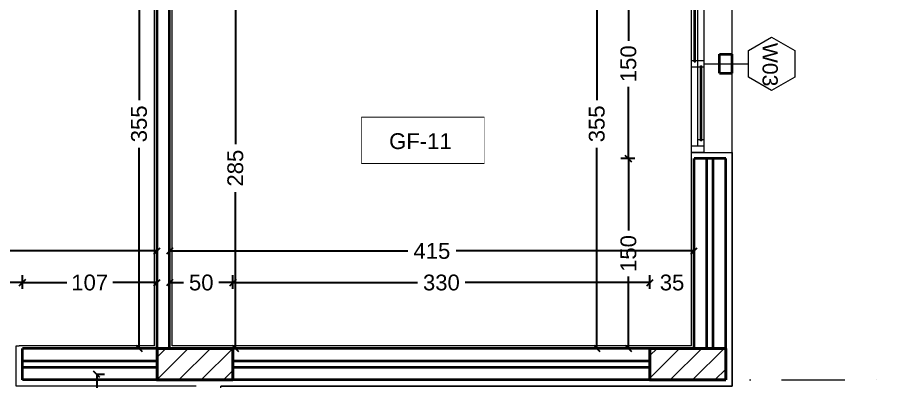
# Model space of a CAD drawing. Header units: inches. Extents: x -580639 to 179052, y 0 to 152898.
# Drawn here: x -331508 to -324516, y 126378 to 129245 of the extents above; entities that cross this region are included whole.
import ezdxf
from ezdxf.enums import TextEntityAlignment as Align

# ---------------------------------------------------------------- set-up
doc = ezdxf.new("R2010")
doc.units = ezdxf.units.IN
doc.header["$LTSCALE"] = 500
doc.header["$MEASUREMENT"] = 0
doc.set_wipeout_variables(frame=1)
doc.linetypes.add('DASHDOTX2', pattern=[2, 1, -0.5, 0, -0.5])
for name, color, linetype, lineweight in [('A-0.2', 61, 'Continuous', 20), ('A-wall', 52, 'Continuous', 35), ('col', 4, 'Continuous', 40), ('DIM', 8, 'Continuous', 18), ('fini', 11, 'Continuous', 13), ('ground floor', 8, 'Continuous', 20), ('H-text atribute', 130, 'Continuous', 20), ('Room reference', 50, 'Continuous', 13), ('WIN', 3, 'Continuous', 18)]:
    doc.layers.add(name, color=color, linetype=linetype, lineweight=lineweight)
doc.styles.add('50', font='arial.ttf', dxfattribs={"height": 125})
doc.styles.get("Standard").update_dxf_attribs({"font": 'arial.ttf'})
doc.dimstyles.new('DIM', dxfattribs={"dimscale": 50, "dimtxt": 125, "dimasz": 1, "dimexe": 1.2, "dimexo": 1, "dimgap": 1, "dimtad": 0, "dimtoh": 1, "dimdec": 0, "dimlfac": 0.1, "dimrnd": 1, "dimdsep": 46, "dimtxsty": '50', "dimblk": 'OBLIQUE', "dimcen": 0.09, "dimclrt": 8, "dimadec": 0, "dimazin": 0, "dimtfac": 1, "dimtdec": 0, "dimtix": 1, "dimtofl": 0, "dimtmove": 2, "dimatfit": 2, "dimfxl": 1, "dimfxlon": 1, "dimtzin": 0, "dimarcsym": 0})

# ---------------------------------------------------------------- blocks, each defined once
blk = doc.blocks.new('win')
at = {"layer": 'WIN'}
for p, q in [((-725, 35), (675, 35)), ((-725, 35), (-725, -65)), ((-675, 35), (-675, -65)), ((-635, 15), (-40, 15)), ((-635, 15), (-635, 5)), ((-635, 5), (-50, 5)), ((-635, 5), (-40, 5)), ((-625, 35), (-625, 15)), ((-625, 5), (-625, -15)), ((-50, 15), (-50, 35)), ((-50, -65), (-50, 5)), ((-40, 5), (-40, 15)), ((0, -35), (0, 35)), ((625, 35), (625, -65)), ((675, 35), (675, -65)), ((-725, -65), (675, -65)), ((-675, -15), (-50, -15)), ((-50, -15), (625, -15)), ((-10, -35), (585, -35)), ((-10, -35), (585, -35)), ((-10, -45), (-10, -35)), ((-10, -45), (585, -45)), ((0, -65), (0, -45)), ((575, -15), (575, -35)), ((575, -45), (575, -65)), ((585, -35), (585, -45))]:
    blk.add_line(p, q, dxfattribs=at)
blk = doc.blocks.new('WIND')
at = {"layer": 'Room reference', "ltscale": 1000}
blk.add_lwpolyline([(0.4025, -0.0018), (0.2969, 0.1812), (0.0857, 0.1812), (-0.0199, -0.0018), (0.0857, -0.1847), (0.2969, -0.1847)], close=True, dxfattribs=at)
blk.add_attdef('001', text='', height=0.12, dxfattribs=at).set_placement((0.1979, 0.0114), align=Align.MIDDLE_CENTER)
blk = doc.blocks.new('*D1118')
at = {"layer": 'Defpoints', "color": 0, "transparency": 16777216}
for p in [(-326505.7, 127150.5), (-326505.7, 126630.5), (-326155.7, 126630.5)]:
    blk.add_point(p, dxfattribs=at)
at = {"layer": 'DIM', "color": 0, "lineweight": -2, "transparency": 16777216}
for p, q in [((-326505.7, 127100.5), (-326505.7, 127210.5)), ((-326155.7, 127100.5), (-326155.7, 127210.5))]:
    blk.add_line(p, q, dxfattribs=at)
at = {"layer": 'DIM', "color": 8, "transparency": 16777216, "insert": (-326330.7, 127150.5), "char_height": 125, "attachment_point": 5, "style": '50'}
blk.add_mtext('35', dxfattribs=at)
blk = doc.blocks.new('_Oblique')
at = {"color": 0, "linetype": 'ByBlock', "lineweight": -2}
blk.add_line((-0.5, -0.5), (0.5, 0.5), dxfattribs=at)
blk = doc.blocks.new('*D1119')
at = {"layer": 'Defpoints', "color": 0, "transparency": 16777216}
for p in [(-329805.7, 127150.5), (-329805.7, 126630.5), (-326505.7, 126630.5)]:
    blk.add_point(p, dxfattribs=at)
at = {"layer": 'DIM', "color": 0, "lineweight": -2, "transparency": 16777216}
for p, q in [((-329805.7, 127100.5), (-329805.7, 127210.5)), ((-326505.7, 127100.5), (-326505.7, 127210.5)), ((-329805.7, 127150.5), (-328343.5, 127150.5)), ((-326505.7, 127150.5), (-327967.9, 127150.5))]:
    blk.add_line(p, q, dxfattribs=at)
at = {"layer": 'DIM', "color": 0, "lineweight": -2, "transparency": 16777216, "xscale": 50, "yscale": 50, "zscale": 50, "rotation": 180}
blk.add_blockref('_Oblique', (-329805.7, 127150.5), dxfattribs=at)
at = {"layer": 'DIM', "color": 0, "lineweight": -2, "transparency": 16777216, "xscale": 50, "yscale": 50, "zscale": 50}
blk.add_blockref('_Oblique', (-326505.7, 127150.5), dxfattribs=at)
at = {"layer": 'DIM', "color": 8, "transparency": 16777216, "insert": (-328155.7, 127150.5), "char_height": 125, "attachment_point": 5, "style": '50'}
blk.add_mtext('330', dxfattribs=at)
blk = doc.blocks.new('*D1120')
at = {"layer": 'Defpoints', "color": 0, "transparency": 16777216}
for p in [(-330305.7, 127150.5), (-330305.7, 126630.5), (-329805.7, 126630.5)]:
    blk.add_point(p, dxfattribs=at)
at = {"layer": 'DIM', "color": 0, "lineweight": -2, "transparency": 16777216}
for p, q in [((-330305.7, 127100.5), (-330305.7, 127210.5)), ((-329805.7, 127100.5), (-329805.7, 127210.5)), ((-330305.7, 127150.5), (-330195, 127150.5)), ((-329805.7, 127150.5), (-329916.4, 127150.5))]:
    blk.add_line(p, q, dxfattribs=at)
at = {"layer": 'DIM', "color": 0, "lineweight": -2, "transparency": 16777216, "xscale": 50, "yscale": 50, "zscale": 50, "rotation": 180}
blk.add_blockref('_Oblique', (-330305.7, 127150.5), dxfattribs=at)
at = {"layer": 'DIM', "color": 0, "lineweight": -2, "transparency": 16777216, "xscale": 50, "yscale": 50, "zscale": 50}
blk.add_blockref('_Oblique', (-329805.7, 127150.5), dxfattribs=at)
at = {"layer": 'DIM', "color": 8, "transparency": 16777216, "insert": (-330055.7, 127150.5), "char_height": 125, "attachment_point": 5, "style": '50'}
blk.add_mtext('50', dxfattribs=at)
blk = doc.blocks.new('*D1091')
at = {"layer": 'Defpoints', "color": 0, "transparency": 16777216}
for p in [(-330305.7, 127400.5), (-330305.7, 126630.5), (-326155.7, 126630.5)]:
    blk.add_point(p, dxfattribs=at)
at = {"layer": 'DIM', "color": 0, "lineweight": -2, "transparency": 16777216}
for p, q in [((-330305.7, 127350.5), (-330305.7, 127460.5)), ((-330305.7, 127400.5), (-328421.8, 127400.5)), ((-326155.7, 127400.5), (-328039.6, 127400.5)), ((-326155.7, 127350.5), (-326155.7, 127460.5))]:
    blk.add_line(p, q, dxfattribs=at)
at = {"layer": 'DIM', "color": 0, "lineweight": -2, "transparency": 16777216, "xscale": 50, "yscale": 50, "zscale": 50, "rotation": 180}
blk.add_blockref('_Oblique', (-330305.7, 127400.5), dxfattribs=at)
at = {"layer": 'DIM', "color": 0, "lineweight": -2, "transparency": 16777216, "xscale": 50, "yscale": 50, "zscale": 50}
blk.add_blockref('_Oblique', (-326155.7, 127400.5), dxfattribs=at)
at = {"layer": 'DIM', "color": 8, "transparency": 16777216, "insert": (-328230.7, 127400.5), "char_height": 125, "attachment_point": 5, "style": '50'}
blk.add_mtext('415', dxfattribs=at)
blk = doc.blocks.new('*D1121')
at = {"layer": 'Defpoints', "color": 0, "transparency": 16777216}
for p in [(-326675.7, 128130.5), (-326155.7, 128130.5), (-326155.7, 126630.5)]:
    blk.add_point(p, dxfattribs=at)
at = {"layer": 'DIM', "color": 0, "lineweight": -2, "transparency": 16777216}
for p, q in [((-326625.7, 128130.5), (-326735.7, 128130.5)), ((-326675.7, 128130.5), (-326675.7, 127562.5)), ((-326675.7, 126630.5), (-326675.7, 127198.5)), ((-326625.7, 126630.5), (-326735.7, 126630.5))]:
    blk.add_line(p, q, dxfattribs=at)
at = {"layer": 'DIM', "color": 0, "lineweight": -2, "transparency": 16777216, "xscale": 50, "yscale": 50, "zscale": 50}
for p, rotation in [((-326675.7, 128130.5), 90), ((-326675.7, 126630.5), 270)]:
    blk.add_blockref('_Oblique', p, dxfattribs=dict(at, rotation=rotation))
at = {"layer": 'DIM', "color": 8, "transparency": 16777216, "insert": (-326675.7, 127380.5), "char_height": 125, "attachment_point": 5, "rotation": 90, "style": '50'}
blk.add_mtext('150', dxfattribs=at)
blk = doc.blocks.new('*D1122')
at = {"layer": 'Defpoints', "color": 0, "transparency": 16777216}
for p in [(-326675.7, 129630.5), (-326155.7, 129630.5), (-326155.7, 128130.5)]:
    blk.add_point(p, dxfattribs=at)
at = {"layer": 'DIM', "color": 0, "lineweight": -2, "transparency": 16777216}
for p, q in [((-326625.7, 129630.5), (-326735.7, 129630.5)), ((-326675.7, 129630.5), (-326675.7, 129062.5)), ((-326675.7, 128130.5), (-326675.7, 128698.5)), ((-326625.7, 128130.5), (-326735.7, 128130.5))]:
    blk.add_line(p, q, dxfattribs=at)
at = {"layer": 'DIM', "color": 0, "lineweight": -2, "transparency": 16777216, "xscale": 50, "yscale": 50, "zscale": 50}
for p, rotation in [((-326675.7, 129630.5), 90), ((-326675.7, 128130.5), 270)]:
    blk.add_blockref('_Oblique', p, dxfattribs=dict(at, rotation=rotation))
at = {"layer": 'DIM', "color": 8, "transparency": 16777216, "insert": (-326675.7, 128880.5), "char_height": 125, "attachment_point": 5, "rotation": 90, "style": '50'}
blk.add_mtext('150', dxfattribs=at)
blk = doc.blocks.new('*D1092')
at = {"layer": 'Defpoints', "color": 0, "transparency": 16777216}
for p in [(-326925.7, 130180.5), (-326155.7, 130180.5), (-326155.7, 126630.5)]:
    blk.add_point(p, dxfattribs=at)
at = {"layer": 'DIM', "color": 0, "lineweight": -2, "transparency": 16777216}
for p, q in [((-326875.7, 130180.5), (-326985.7, 130180.5)), ((-326925.7, 130180.5), (-326925.7, 128594)), ((-326925.7, 126630.5), (-326925.7, 128217)), ((-326875.7, 126630.5), (-326985.7, 126630.5))]:
    blk.add_line(p, q, dxfattribs=at)
at = {"layer": 'DIM', "color": 0, "lineweight": -2, "transparency": 16777216, "xscale": 50, "yscale": 50, "zscale": 50}
for p, rotation in [((-326925.7, 130180.5), 90), ((-326925.7, 126630.5), 270)]:
    blk.add_blockref('_Oblique', p, dxfattribs=dict(at, rotation=rotation))
at = {"layer": 'DIM', "color": 8, "transparency": 16777216, "insert": (-326925.7, 128405.5), "char_height": 125, "attachment_point": 5, "rotation": 90, "style": '50'}
blk.add_mtext('355', dxfattribs=at)
blk = doc.blocks.new('*D1093')
at = {"layer": 'Defpoints', "color": 0, "transparency": 16777216}
for p in [(-330305.7, 129480.5), (-329785.7, 129480.5), (-330305.7, 126630.5)]:
    blk.add_point(p, dxfattribs=at)
at = {"layer": 'DIM', "color": 0, "lineweight": -2, "transparency": 16777216}
for p, q in [((-329835.7, 129480.5), (-329725.7, 129480.5)), ((-329785.7, 129480.5), (-329785.7, 128245.1)), ((-329785.7, 126630.5), (-329785.7, 127865.9)), ((-329835.7, 126630.5), (-329725.7, 126630.5))]:
    blk.add_line(p, q, dxfattribs=at)
at = {"layer": 'DIM', "color": 0, "lineweight": -2, "transparency": 16777216, "xscale": 50, "yscale": 50, "zscale": 50}
for p, rotation in [((-329785.7, 129480.5), 90), ((-329785.7, 126630.5), 270)]:
    blk.add_blockref('_Oblique', p, dxfattribs=dict(at, rotation=rotation))
at = {"layer": 'DIM', "color": 8, "transparency": 16777216, "insert": (-329785.7, 128055.5), "char_height": 125, "attachment_point": 5, "rotation": 90, "style": '50'}
blk.add_mtext('285', dxfattribs=at)
blk = doc.blocks.new('*D1129')
at = {"layer": 'Defpoints', "color": 0, "transparency": 16777216}
for p in [(-331470.8, 127150.5), (-331470.8, 126630.5), (-330405.7, 126630.5)]:
    blk.add_point(p, dxfattribs=at)
at = {"layer": 'DIM', "color": 0, "lineweight": -2, "transparency": 16777216}
for p, q in [((-331470.8, 127100.5), (-331470.8, 127210.5)), ((-330405.7, 127100.5), (-330405.7, 127210.5)), ((-331470.8, 127150.5), (-331120.5, 127150.5)), ((-330405.7, 127150.5), (-330756, 127150.5))]:
    blk.add_line(p, q, dxfattribs=at)
at = {"layer": 'DIM', "color": 0, "lineweight": -2, "transparency": 16777216, "xscale": 50, "yscale": 50, "zscale": 50, "rotation": 180}
blk.add_blockref('_Oblique', (-331470.8, 127150.5), dxfattribs=at)
at = {"layer": 'DIM', "color": 0, "lineweight": -2, "transparency": 16777216, "xscale": 50, "yscale": 50, "zscale": 50}
blk.add_blockref('_Oblique', (-330405.7, 127150.5), dxfattribs=at)
at = {"layer": 'DIM', "color": 8, "transparency": 16777216, "insert": (-330938.3, 127150.5), "char_height": 125, "attachment_point": 5, "style": '50'}
blk.add_mtext('107', dxfattribs=at)
blk = doc.blocks.new('*D1130')
at = {"layer": 'Defpoints', "color": 0, "transparency": 16777216}
for p in [(-333170.8, 127150.5), (-333170.8, 126630.5), (-331470.8, 126630.5)]:
    blk.add_point(p, dxfattribs=at)
at = {"layer": 'DIM', "color": 0, "lineweight": -2, "transparency": 16777216}
for p, q in [((-333170.8, 127100.5), (-333170.8, 127210.5)), ((-331470.8, 127100.5), (-331470.8, 127210.5)), ((-333170.8, 127150.5), (-332502.8, 127150.5)), ((-331470.8, 127150.5), (-332138.8, 127150.5))]:
    blk.add_line(p, q, dxfattribs=at)
at = {"layer": 'DIM', "color": 0, "lineweight": -2, "transparency": 16777216, "xscale": 50, "yscale": 50, "zscale": 50, "rotation": 180}
blk.add_blockref('_Oblique', (-333170.8, 127150.5), dxfattribs=at)
at = {"layer": 'DIM', "color": 0, "lineweight": -2, "transparency": 16777216, "xscale": 50, "yscale": 50, "zscale": 50}
blk.add_blockref('_Oblique', (-331470.8, 127150.5), dxfattribs=at)
at = {"layer": 'DIM', "color": 8, "transparency": 16777216, "insert": (-332320.8, 127150.5), "char_height": 125, "attachment_point": 5, "style": '50'}
blk.add_mtext('170', dxfattribs=at)
blk = doc.blocks.new('*D1094')
at = {"layer": 'Defpoints', "color": 0, "transparency": 16777216}
for p in [(-330405.7, 127400.5), (-336155.7, 126630.5), (-330405.7, 126630.5)]:
    blk.add_point(p, dxfattribs=at)
at = {"layer": 'DIM', "color": 0, "lineweight": -2, "transparency": 16777216}
for p, q in [((-336155.7, 127350.5), (-336155.7, 127460.5)), ((-336155.7, 127400.5), (-333469.3, 127400.5)), ((-330405.7, 127400.5), (-333092.2, 127400.5)), ((-330405.7, 127350.5), (-330405.7, 127460.5))]:
    blk.add_line(p, q, dxfattribs=at)
at = {"layer": 'DIM', "color": 0, "lineweight": -2, "transparency": 16777216, "xscale": 50, "yscale": 50, "zscale": 50, "rotation": 180}
blk.add_blockref('_Oblique', (-336155.7, 127400.5), dxfattribs=at)
at = {"layer": 'DIM', "color": 0, "lineweight": -2, "transparency": 16777216, "xscale": 50, "yscale": 50, "zscale": 50}
blk.add_blockref('_Oblique', (-330405.7, 127400.5), dxfattribs=at)
at = {"layer": 'DIM', "color": 8, "transparency": 16777216, "insert": (-333280.7, 127400.5), "char_height": 125, "attachment_point": 5, "style": '50'}
blk.add_mtext('575', dxfattribs=at)
blk = doc.blocks.new('*D1152')
at = {"layer": 'Defpoints', "color": 0, "transparency": 16777216}
for p in [(-330547.8, 130180.5), (-330547.8, 126630.5), (-330547.8, 126630.5)]:
    blk.add_point(p, dxfattribs=at)
at = {"layer": 'DIM', "color": 0, "lineweight": -2, "transparency": 16777216}
for p, q in [((-330547.8, 130180.5), (-330487.8, 130180.5)), ((-330547.8, 130180.5), (-330547.8, 128594)), ((-330547.8, 126630.5), (-330547.8, 128217)), ((-330547.8, 126630.5), (-330607.8, 126630.5))]:
    blk.add_line(p, q, dxfattribs=at)
at = {"layer": 'DIM', "color": 0, "lineweight": -2, "transparency": 16777216, "xscale": 50, "yscale": 50, "zscale": 50}
for p, rotation in [((-330547.8, 130180.5), 90), ((-330547.8, 126630.5), 270)]:
    blk.add_blockref('_Oblique', p, dxfattribs=dict(at, rotation=rotation))
at = {"layer": 'DIM', "color": 8, "transparency": 16777216, "insert": (-330547.8, 128405.5), "char_height": 125, "attachment_point": 5, "rotation": 90, "style": '50'}
blk.add_mtext('355', dxfattribs=at)
blk = doc.blocks.new('*D1153')
at = {"layer": 'Defpoints', "color": 0, "transparency": 16777216}
for p in [(-330886.8, 126425.5), (-330886.8, 125106.1), (-330882, 125106.1)]:
    blk.add_point(p, dxfattribs=at)
at = {"layer": 'DIM', "color": 0, "lineweight": -2, "transparency": 16777216}
for p, q in [((-330882, 126425.5), (-330822, 126425.5)), ((-330882, 126425.5), (-330882, 125947.4)), ((-330882, 125106.1), (-330882, 125584.2)), ((-330882, 125106.1), (-330822, 125106.1))]:
    blk.add_line(p, q, dxfattribs=at)
at = {"layer": 'DIM', "color": 0, "lineweight": -2, "transparency": 16777216, "xscale": 50, "yscale": 50, "zscale": 50}
for p, rotation in [((-330882, 126425.5), 90), ((-330882, 125106.1), 270)]:
    blk.add_blockref('_Oblique', p, dxfattribs=dict(at, rotation=rotation))
at = {"layer": 'DIM', "color": 8, "transparency": 16777216, "insert": (-330882, 125765.8), "char_height": 125, "attachment_point": 5, "rotation": 90, "style": '50'}
blk.add_mtext('132', dxfattribs=at)

msp = doc.modelspace()

# ---------------------------------------------------------------- hatches: boundary and pattern name
at = {"layer": 'DIM', "transparency": 33554503}
h = msp.add_hatch(dxfattribs=at)
h.set_pattern_fill('ANSI31', color=256, scale=1000)
h.paths.add_polyline_path([(-329805.714, 135380.485), (-330405.714, 135380.485), (-330405.714, 135130.485), (-329805.714, 135130.485)])
h.paths.add_polyline_path([(-325905.714, 135380.485), (-326155.714, 135380.485), (-326155.714, 134780.485), (-325905.714, 134780.485)])
h.paths.add_polyline_path([(-325905.714, 130280.485), (-326155.714, 130280.485), (-326155.714, 129680.485), (-325905.714, 129680.485)])
h.paths.add_polyline_path([(-325905.714, 126630.485), (-326505.714, 126630.485), (-326505.714, 126380.485), (-325905.714, 126380.485)])
h.paths.add_polyline_path([(-329805.714, 126630.485), (-330405.714, 126630.485), (-330405.714, 126380.485), (-329805.714, 126380.485)])
h.paths.add_polyline_path([(-335805.714, 126630.485), (-336405.714, 126630.485), (-336405.714, 126380.485), (-335805.714, 126380.485)])

# ---------------------------------------------------------------- linework, layer by layer
at = {"layer": 'A-0.2'}
msp.add_line((-325855.714, 128180.485), (-325855.714, 129580.485), dxfattribs=at)
at = {"layer": 'A-wall'}
for p, q in [((-330405.714, 126630.485), (-330405.714, 130280.485)), ((-330305.714, 126630.485), (-330305.714, 129480.485)), ((-325955.714, 128955.485), (-325855.714, 128955.485)), ((-325955.714, 128805.485), (-325955.714, 128955.485)), ((-325855.714, 128805.485), (-325855.714, 128955.485)), ((-325955.714, 128805.485), (-325855.714, 128805.485)), ((-326155.714, 126630.485), (-326155.714, 128130.485)), ((-325905.714, 128130.485), (-326155.714, 128130.485)), ((-326055.714, 126630.485), (-326055.714, 128130.485)), ((-326005.714, 126630.485), (-326005.714, 128130.485)), ((-325905.714, 126380.485), (-325905.714, 128130.485)), ((-325905.714, 126380.485), (-325905.714, 128130.485)), ((-330405.714, 126630.485), (-331470.794, 126630.485)), ((-331470.794, 126380.485), (-331470.794, 126630.485)), ((-326155.714, 126630.485), (-330305.714, 126630.485)), ((-330405.714, 126530.485), (-331470.794, 126530.485)), ((-326505.714, 126530.485), (-329805.714, 126530.485)), ((-330405.714, 126480.485), (-331470.794, 126480.485)), ((-326505.714, 126480.485), (-329805.714, 126480.485)), ((-325905.714, 126380.485), (-331470.794, 126380.485))]:
    msp.add_line(p, q, dxfattribs=at)
at = {"layer": 'col'}
for points in [[(-329805.714, 126380.485), (-330405.714, 126380.485), (-330405.714, 126630.485), (-329805.714, 126630.485)], [(-325905.714, 126380.485), (-326505.714, 126380.485), (-326505.714, 126630.485), (-325905.714, 126630.485)]]:
    msp.add_lwpolyline(points, close=True, dxfattribs=at)
at = {"layer": 'fini'}
for p, q in [((-330425.714, 126650.485), (-330425.714, 130160.485)), ((-330285.714, 126650.485), (-330285.714, 129460.485)), ((-326175.714, 126650.485), (-326175.714, 128130.485)), ((-330425.714, 126650.485), (-331495.714, 126650.485)), ((-326175.714, 126650.485), (-330285.714, 126650.485))]:
    msp.add_line(p, q, dxfattribs=at)
for points in [[(-326175.714, 128130.485), (-326175.714, 128180.485), (-325855.714, 128180.485), (-325855.714, 126330.485), (-329901.834, 126330.485)], [(-330096.834, 126330.485), (-331520.714, 126330.485), (-331520.714, 126650.485), (-331495.714, 126650.485)]]:
    msp.add_lwpolyline(points, dxfattribs=at)
at = {"layer": 'ground floor', "linetype": 'DASHDOTX2'}
for p, q in [((-325905.714, 126380.485), (-325905.714, 126630.485)), ((-355466.453, 126380.485), (-324516.453, 126380.485)), ((-329805.714, 126380.485), (-331470.794, 126380.485))]:
    msp.add_line(p, q, dxfattribs=at)
at = {"layer": 'Room reference'}
msp.add_line((-326075.714, 128880.48), (-325725.714, 128880.48), dxfattribs=at)
msp.add_lwpolyline([(-328786.883, 128095.255), (-327817.033, 128095.255), (-327817.033, 128455.255), (-328786.883, 128455.255)], close=True, dxfattribs=at)

# ---------------------------------------------------------------- block references
at = {"layer": 'fini', "xscale": -1, "rotation": 270}
msp.add_blockref('win', (-326110.714, 128905.485), dxfattribs=at)
at = {"layer": 'Room reference'}
ref = msp.add_blockref('WIND', (-325544.561, 129071.806), dxfattribs=dict(at, xscale=-1000, yscale=1000, zscale=1000, rotation=90))
ref.add_attrib('001', 'W03', dxfattribs={"layer": 'H-text atribute', "ltscale": 1000, "height": 120, "rotation": 270}).set_placement((-325554.284, 128873.887), align=Align.MIDDLE_CENTER)

# ---------------------------------------------------------------- dimensions: what is measured, and where the dimension line sits
at = {"layer": 'DIM'}
for base, p1, p2, angle, picture, middle in [((-330547.828, 126630.485), (-330547.828, 130180.485), (-330547.828, 126630.485), 90, '*D1152', (-330547.828, 128405.485)), ((-326925.714, 130180.485), (-326155.714, 126630.485), (-326155.714, 130180.485), 90, '*D1092', (-326925.714, 128405.485)), ((-326675.714, 129630.485), (-326155.714, 128130.485), (-326155.714, 129630.485), 90, '*D1122', (-326675.714, 128880.485)), ((-329785.714, 129480.485), (-330305.714, 126630.485), (-330305.714, 129480.485), 90, '*D1093', (-329785.714, 128055.485)), ((-326675.714, 128130.485), (-326155.714, 126630.485), (-326155.714, 128130.485), 90, '*D1121', (-326675.714, 127380.485)), ((-330405.714, 127400.485), (-336155.714, 126630.485), (-330405.714, 126630.485), 180, '*D1094', (-333280.714, 127400.485)), ((-330305.714, 127400.485), (-326155.714, 126630.485), (-330305.714, 126630.485), 180, '*D1091', (-328230.714, 127400.485)), ((-333170.794, 127150.485), (-331470.794, 126630.485), (-333170.794, 126630.485), 180, '*D1130', (-332320.794, 127150.485)), ((-331470.794, 127150.485), (-330405.714, 126630.485), (-331470.794, 126630.485), 180, '*D1129', (-330938.254, 127150.485)), ((-330305.714, 127150.485), (-329805.714, 126630.485), (-330305.714, 126630.485), 180, '*D1120', (-330055.714, 127150.485)), ((-329805.714, 127150.485), (-326505.714, 126630.485), (-329805.714, 126630.485), 180, '*D1119', (-328155.714, 127150.485)), ((-326505.714, 127150.485), (-326155.714, 126630.485), (-326505.714, 126630.485), 180, '*D1118', (-326330.714, 127150.485)), ((-330881.995, 125106.086), (-330886.757, 126425.486), (-330886.757, 125106.086), 90, '*D1153', (-330881.995, 125765.786))]:
    dim = msp.add_linear_dim(base=base, p1=p1, p2=p2, angle=angle, dimstyle='DIM', dxfattribs=at)
    dim.commit()
    dim.dimension.update_dxf_attribs({"geometry": picture, "text_midpoint": middle})

# ---------------------------------------------------------------- next in the draw order: wipeouts: each hides what was drawn before it
msp.add_wipeout([(-327817.033, 128095.255), (-327817.033, 128455.255), (-328786.883, 128455.255), (-328786.883, 128095.255)]).dxf.layer = 'Room reference'

# ---------------------------------------------------------------- next in the draw order: linework, layer by layer
msp.add_lwpolyline([(-351375.714, 130230.485), (-336455.794, 130230.485), (-336455.794, 126330.485), (-334901.834, 126330.485), (-334901.834, 125076.086), (-329901.834, 125076.086), (-329901.834, 126330.485), (-325855.714, 126330.485), (-325855.714, 135400.485), (-336135.714, 135400.485), (-336135.714, 145555.096), (-341425.714, 145555.096), (-341425.714, 143528.485), (-351375.714, 143528.485)], close=True, dxfattribs=at)

# ---------------------------------------------------------------- next in the draw order: texts
at = {"layer": 'Room reference', "color": 2, "style": '50'}
msp.add_attdef('GF-11', (-328569.114, 128206.37), 'XXXX', height=125, dxfattribs=at)

doc.saveas('drawing.dxf')
